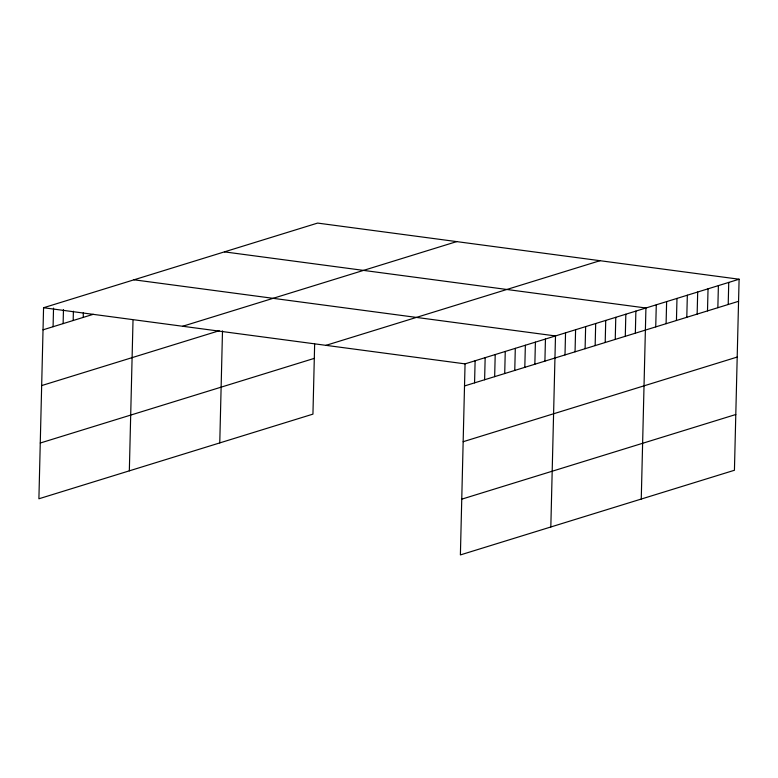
<?xml version="1.0" encoding="UTF-8"?>
<svg xmlns="http://www.w3.org/2000/svg" width="778" height="778" viewBox="0 0 778 778"><rect width="100%" height="100%" fill="white"/><g stroke="black" fill="none" stroke-linecap="round" stroke-linejoin="round"><path stroke-width="1.17" d="M739.1 279.224L465.059 363.871L460.391 554.918L734.432 470.262L739.1 279.224L317.609 223.082L43.568 307.738L38.9 498.776L312.941 414.129L314.652 344.012M53.079 326.721L53.536 308.117M63.125 323.609L63.465 309.663M73.171 320.507L73.404 311.21M83.217 317.405L83.334 312.756M129.333 470.846L133.009 320.468M219.766 442.906L222.498 330.903M474.57 382.854L475.115 360.768M484.616 379.752L485.161 357.666M494.662 376.649L495.207 354.564M504.718 373.537L505.253 351.462M514.764 370.435L515.299 348.349M524.81 367.333L525.354 345.247M534.856 364.23L535.4 342.145M544.911 361.128L545.446 339.043M550.824 526.978L555.492 335.94L134.001 279.798M565.003 354.914L565.538 332.838M575.049 351.812L575.594 329.726M585.095 348.709L585.64 326.624M595.151 345.607L595.685 323.522M605.196 342.505L605.731 320.419M615.242 339.403L615.787 317.317M625.288 336.291L625.833 314.215M635.344 333.188L635.879 311.103M641.257 499.048L645.925 308L224.434 251.868M655.737 326.886L656.282 304.801M666.094 323.687L666.629 301.611M676.442 320.497L676.986 298.412M686.799 317.298L687.334 295.212M697.146 314.098L697.691 292.013M707.503 310.899L708.038 288.813M717.851 307.699L718.395 285.614M728.208 304.499L728.743 282.414M43.033 329.823L93.272 314.302M182.665 326.264L456.696 241.608M41.662 385.577L219.182 330.738M325.972 345.344L600.003 260.698M40.261 443.022L314.302 358.366M464.524 385.956L738.565 301.31M463.163 441.709L737.194 357.063M461.753 499.165L735.793 414.509M43.568 307.738L465.059 363.871"/></g></svg>
